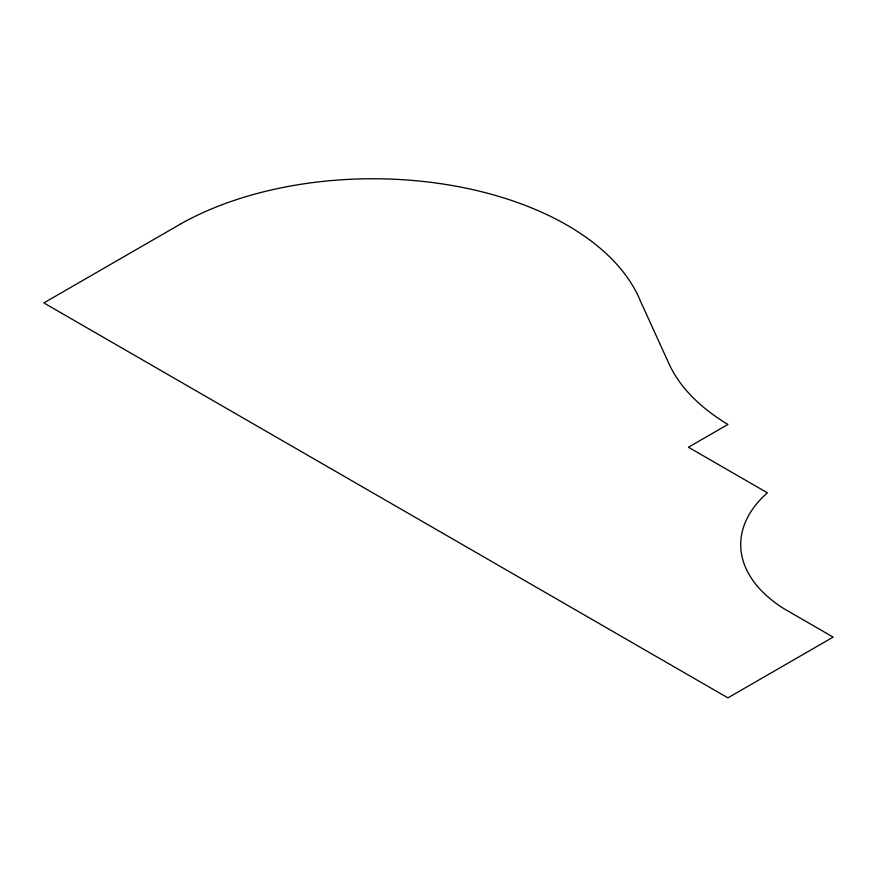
<?xml version="1.0" encoding="UTF-8"?>
<svg xmlns="http://www.w3.org/2000/svg" width="877" height="877" viewBox="0 0 877 877"><rect width="100%" height="100%" fill="white"/><g stroke="black" fill="none" stroke-linecap="round" stroke-linejoin="round"><path stroke-width="1.32" d="M181.309 223.569L43.85 302.927L727.91 697.862L833.15 637.108L784.115 608.802A164.196 94.793 0 0 1 767.375 492.808L688.445 447.237L727.91 424.446A238.796 137.864 0 0 1 669.074 363.922L640.122 300.351A274.994 158.759 0 0 0 449.342 185.036A274.994 158.759 0 0 0 181.309 223.569"/></g></svg>
